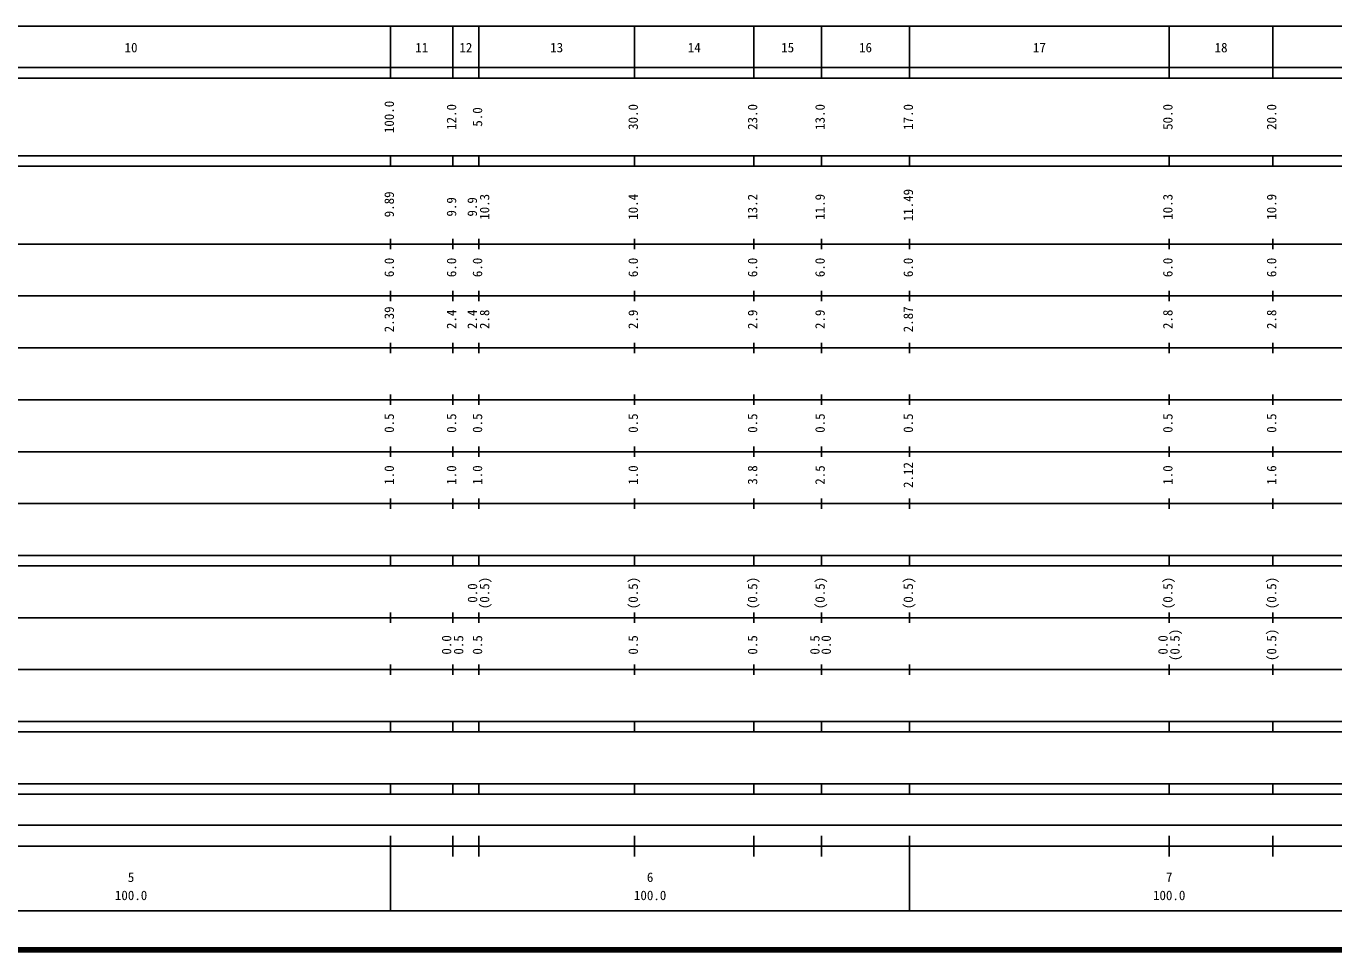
# Model space of a CAD drawing. Units: millimetres on the paper, enlarged 1000 times. Extents: x 40000 to 680000, y 20000 to 380000.
# Drawn here: x 297790 to 549724, y 20000 to 198000 of the extents above; entities that cross this region are included whole.
import ezdxf
from ezdxf.enums import TextEntityAlignment as Align

# ---------------------------------------------------------------- set-up
doc = ezdxf.new("R2010")
doc.units = ezdxf.units.MM
doc.header["$LTSCALE"] = 1000
doc.layers.add('M-TTL', color=2, linetype='Continuous', lineweight=140)
doc.layers.add('M-TTL-BAND', color=7, linetype='Continuous', lineweight=25)
doc.styles.add('ＭＳ ゴシック', font='')
doc.styles.get('ＭＳ ゴシック').set_extended_font_data('MS Gothic')

msp = doc.modelspace()

# ---------------------------------------------------------------- linework, layer by layer
at = {"layer": 'M-TTL'}
msp.add_line((40000, 20000), (680000, 20000), dxfattribs=at)
at = {"layer": 'M-TTL-BAND'}
for p, q in [((68000, 198000), (579000, 198000)), ((368000, 188000), (368000, 198000)), ((380000, 188000), (380000, 198000)), ((385000, 188000), (385000, 198000)), ((415000, 188000), (415000, 198000)), ((438000, 188000), (438000, 198000)), ((451000, 188000), (451000, 198000)), ((468000, 188000), (468000, 198000)), ((518000, 188000), (518000, 198000)), ((538000, 188000), (538000, 198000)), ((40000, 190000), (579000, 190000)), ((40000, 188000), (579000, 188000)), ((40000, 173000), (579000, 173000)), ((368000, 171000), (368000, 173000)), ((380000, 171000), (380000, 173000)), ((385000, 171000), (385000, 173000)), ((415000, 171000), (415000, 173000)), ((438000, 171000), (438000, 173000)), ((451000, 171000), (451000, 173000)), ((468000, 171000), (468000, 173000)), ((518000, 171000), (518000, 173000)), ((538000, 171000), (538000, 173000)), ((40000, 171000), (579000, 171000)), ((368000, 155000), (368000, 157000)), ((380000, 155000), (380000, 157000)), ((385000, 155000), (385000, 157000)), ((415000, 155000), (415000, 157000)), ((438000, 155000), (438000, 157000)), ((451000, 155000), (451000, 157000)), ((468000, 155000), (468000, 157000)), ((518000, 155000), (518000, 157000)), ((538000, 155000), (538000, 157000)), ((40000, 156000), (579000, 156000)), ((368000, 145000), (368000, 147000)), ((380000, 145000), (380000, 147000)), ((385000, 145000), (385000, 147000)), ((415000, 145000), (415000, 147000)), ((438000, 145000), (438000, 147000)), ((451000, 145000), (451000, 147000)), ((468000, 145000), (468000, 147000)), ((518000, 145000), (518000, 147000)), ((538000, 145000), (538000, 147000)), ((46000, 146000), (579000, 146000)), ((368000, 135000), (368000, 137000)), ((380000, 135000), (380000, 137000)), ((385000, 135000), (385000, 137000)), ((415000, 135000), (415000, 137000)), ((438000, 135000), (438000, 137000)), ((451000, 135000), (451000, 137000)), ((468000, 135000), (468000, 137000)), ((518000, 135000), (518000, 137000)), ((538000, 135000), (538000, 137000)), ((52000, 136000), (579000, 136000)), ((46000, 126000), (579000, 126000)), ((368000, 125000), (368000, 127000)), ((380000, 125000), (380000, 127000)), ((385000, 125000), (385000, 127000)), ((415000, 125000), (415000, 127000)), ((438000, 125000), (438000, 127000)), ((451000, 125000), (451000, 127000)), ((468000, 125000), (468000, 127000)), ((518000, 125000), (518000, 127000)), ((538000, 125000), (538000, 127000)), ((52000, 116000), (579000, 116000)), ((368000, 115000), (368000, 117000)), ((380000, 115000), (380000, 117000)), ((385000, 115000), (385000, 117000)), ((415000, 115000), (415000, 117000)), ((438000, 115000), (438000, 117000)), ((451000, 115000), (451000, 117000)), ((468000, 115000), (468000, 117000)), ((518000, 115000), (518000, 117000)), ((538000, 115000), (538000, 117000)), ((46000, 106000), (579000, 106000)), ((368000, 105000), (368000, 107000)), ((380000, 105000), (380000, 107000)), ((385000, 105000), (385000, 107000)), ((415000, 105000), (415000, 107000)), ((438000, 105000), (438000, 107000)), ((451000, 105000), (451000, 107000)), ((468000, 105000), (468000, 107000)), ((518000, 105000), (518000, 107000)), ((538000, 105000), (538000, 107000)), ((40000, 96000), (579000, 96000)), ((368000, 94000), (368000, 96000)), ((380000, 94000), (380000, 96000)), ((385000, 94000), (385000, 96000)), ((415000, 94000), (415000, 96000)), ((438000, 94000), (438000, 96000)), ((451000, 94000), (451000, 96000)), ((468000, 94000), (468000, 96000)), ((518000, 94000), (518000, 96000)), ((538000, 94000), (538000, 96000)), ((40000, 94000), (579000, 94000)), ((49000, 84000), (579000, 84000)), ((368000, 83000), (368000, 85000)), ((380000, 83000), (380000, 85000)), ((385000, 83000), (385000, 85000)), ((415000, 83000), (415000, 85000)), ((438000, 83000), (438000, 85000)), ((451000, 83000), (451000, 85000)), ((468000, 83000), (468000, 85000)), ((518000, 83000), (518000, 85000)), ((538000, 83000), (538000, 85000)), ((40000, 74000), (579000, 74000)), ((368000, 73000), (368000, 75000)), ((380000, 73000), (380000, 75000)), ((385000, 73000), (385000, 75000)), ((415000, 73000), (415000, 75000)), ((438000, 73000), (438000, 75000)), ((451000, 73000), (451000, 75000)), ((468000, 73000), (468000, 75000)), ((518000, 73000), (518000, 75000)), ((538000, 73000), (538000, 75000)), ((40000, 64000), (579000, 64000)), ((368000, 62000), (368000, 64000)), ((380000, 62000), (380000, 64000)), ((385000, 62000), (385000, 64000)), ((415000, 62000), (415000, 64000)), ((438000, 62000), (438000, 64000)), ((451000, 62000), (451000, 64000)), ((468000, 62000), (468000, 64000)), ((518000, 62000), (518000, 64000)), ((538000, 62000), (538000, 64000)), ((40000, 62000), (579000, 62000)), ((40000, 52000), (579000, 52000)), ((368000, 50000), (368000, 52000)), ((380000, 50000), (380000, 52000)), ((385000, 50000), (385000, 52000)), ((415000, 50000), (415000, 52000)), ((438000, 50000), (438000, 52000)), ((451000, 50000), (451000, 52000)), ((468000, 50000), (468000, 52000)), ((518000, 50000), (518000, 52000)), ((538000, 50000), (538000, 52000)), ((40000, 50000), (579000, 50000)), ((71000, 44000), (565000, 44000)), ((368000, 27500), (368000, 42000)), ((380000, 38000), (380000, 42000)), ((385000, 38000), (385000, 42000)), ((415000, 38000), (415000, 42000)), ((438000, 38000), (438000, 42000)), ((451000, 38000), (451000, 42000)), ((468000, 27500), (468000, 42000)), ((518000, 38000), (518000, 42000)), ((538000, 38000), (538000, 42000)), ((40000, 40000), (579000, 40000)), ((68000, 27500), (579000, 27500))]:
    msp.add_line(p, q, dxfattribs=at)

# ---------------------------------------------------------------- texts
at = {"layer": 'M-TTL-BAND', "style": 'ＭＳ ゴシック'}
for s, p in [('10', (318000, 192405)), ('11', (374000, 192405)), ('12', (382500, 192405)), ('13', (400000, 192405)), ('14', (426500, 192405)), ('15', (444500, 192405)), ('16', (459500, 192405)), ('17', (493000, 192405)), ('18', (528000, 192405)), ('5', (318000, 32523)), ('6', (418000, 32523)), ('7', (518000, 32523)), ('100.0', (318000, 29033)), ('100.0', (418000, 29033)), ('100.0', (518000, 29033))]:
    msp.add_text(s, height=1833, dxfattribs=at).set_placement(p, align=Align.BOTTOM_CENTER)
for s, p in [('100.0', (369193, 180500)), ('12.0', (381193, 180500)), ('5.0', (386193, 180500)), ('30.0', (416193, 180500)), ('23.0', (439193, 180500)), ('13.0', (452193, 180500)), ('17.0', (469193, 180500)), ('50.0', (519193, 180500)), ('20.0', (539193, 180500)), ('11.49', (469193, 163514)), ('9.89', (369193, 163657)), ('9.9', (381193, 163174)), ('9.9', (385193, 163174)), ('10.3', (387563, 163174)), ('10.4', (416193, 163174)), ('13.2', (439193, 163174)), ('11.9', (452193, 163174)), ('10.3', (519193, 163174)), ('10.9', (539193, 163174)), ('6.0', (369193, 151500)), ('6.0', (381193, 151500)), ('6.0', (386193, 151500)), ('6.0', (416193, 151500)), ('6.0', (439193, 151500)), ('6.0', (452193, 151500)), ('6.0', (469193, 151500)), ('6.0', (519193, 151500)), ('6.0', (539193, 151500)), ('2.39', (369193, 141500)), ('2.87', (469193, 141500)), ('2.4', (381193, 141500)), ('2.4', (385193, 141500)), ('2.8', (387563, 141500)), ('2.9', (416193, 141500)), ('2.9', (439193, 141500)), ('2.9', (452193, 141500)), ('2.8', (519193, 141500)), ('2.8', (539193, 141500)), ('0.5', (369193, 121500)), ('0.5', (381193, 121500)), ('0.5', (386193, 121500)), ('0.5', (416193, 121500)), ('0.5', (439193, 121500)), ('0.5', (452193, 121500)), ('0.5', (469193, 121500)), ('0.5', (519193, 121500)), ('0.5', (539193, 121500)), ('2.12', (469193, 111500)), ('1.0', (369193, 111500)), ('1.0', (381193, 111500)), ('1.0', (386193, 111500)), ('1.0', (416193, 111500)), ('3.8', (439193, 111500)), ('2.5', (452193, 111500)), ('1.0', (519193, 111500)), ('1.6', (539193, 111500)), ('(0.5)', (387563, 88764)), ('(0.5)', (416193, 88764)), ('(0.5)', (439193, 88764)), ('(0.5)', (452193, 88764)), ('(0.5)', (469193, 88764)), ('(0.5)', (519193, 88764)), ('(0.5)', (539193, 88764)), ('0.0', (385238, 88764)), ('(0.5)', (520563, 78764)), ('(0.5)', (539193, 78764)), ('0.0', (380238, 78764)), ('0.5', (382563, 78764)), ('0.5', (386193, 78764)), ('0.5', (416193, 78764)), ('0.5', (439193, 78764)), ('0.5', (451193, 78764)), ('0.0', (453369, 78764)), ('0.0', (518260, 78764))]:
    msp.add_text(s, height=1833, rotation=90, dxfattribs=at).set_placement(p, align=Align.BOTTOM_CENTER)

doc.saveas('drawing.dxf')
